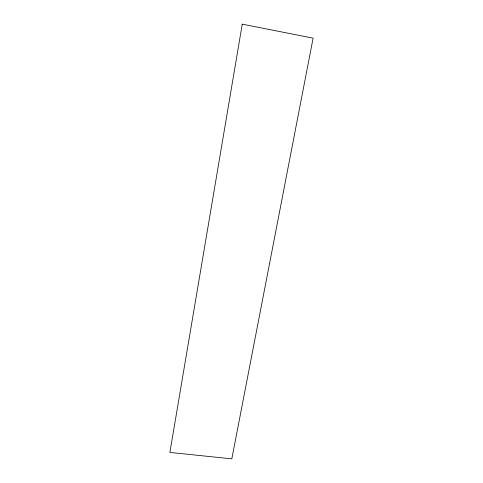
<?xml version="1.0" encoding="UTF-8"?>
<svg xmlns="http://www.w3.org/2000/svg" width="483" height="483" viewBox="0 0 483 483"><rect width="100%" height="100%" fill="white"/><g stroke="black" fill="none" stroke-linecap="round" stroke-linejoin="round"><path stroke-width="0.72" d="M242.255 24.15L169.895 452.426L231.816 458.85L313.105 38.151L242.255 24.15"/></g></svg>
